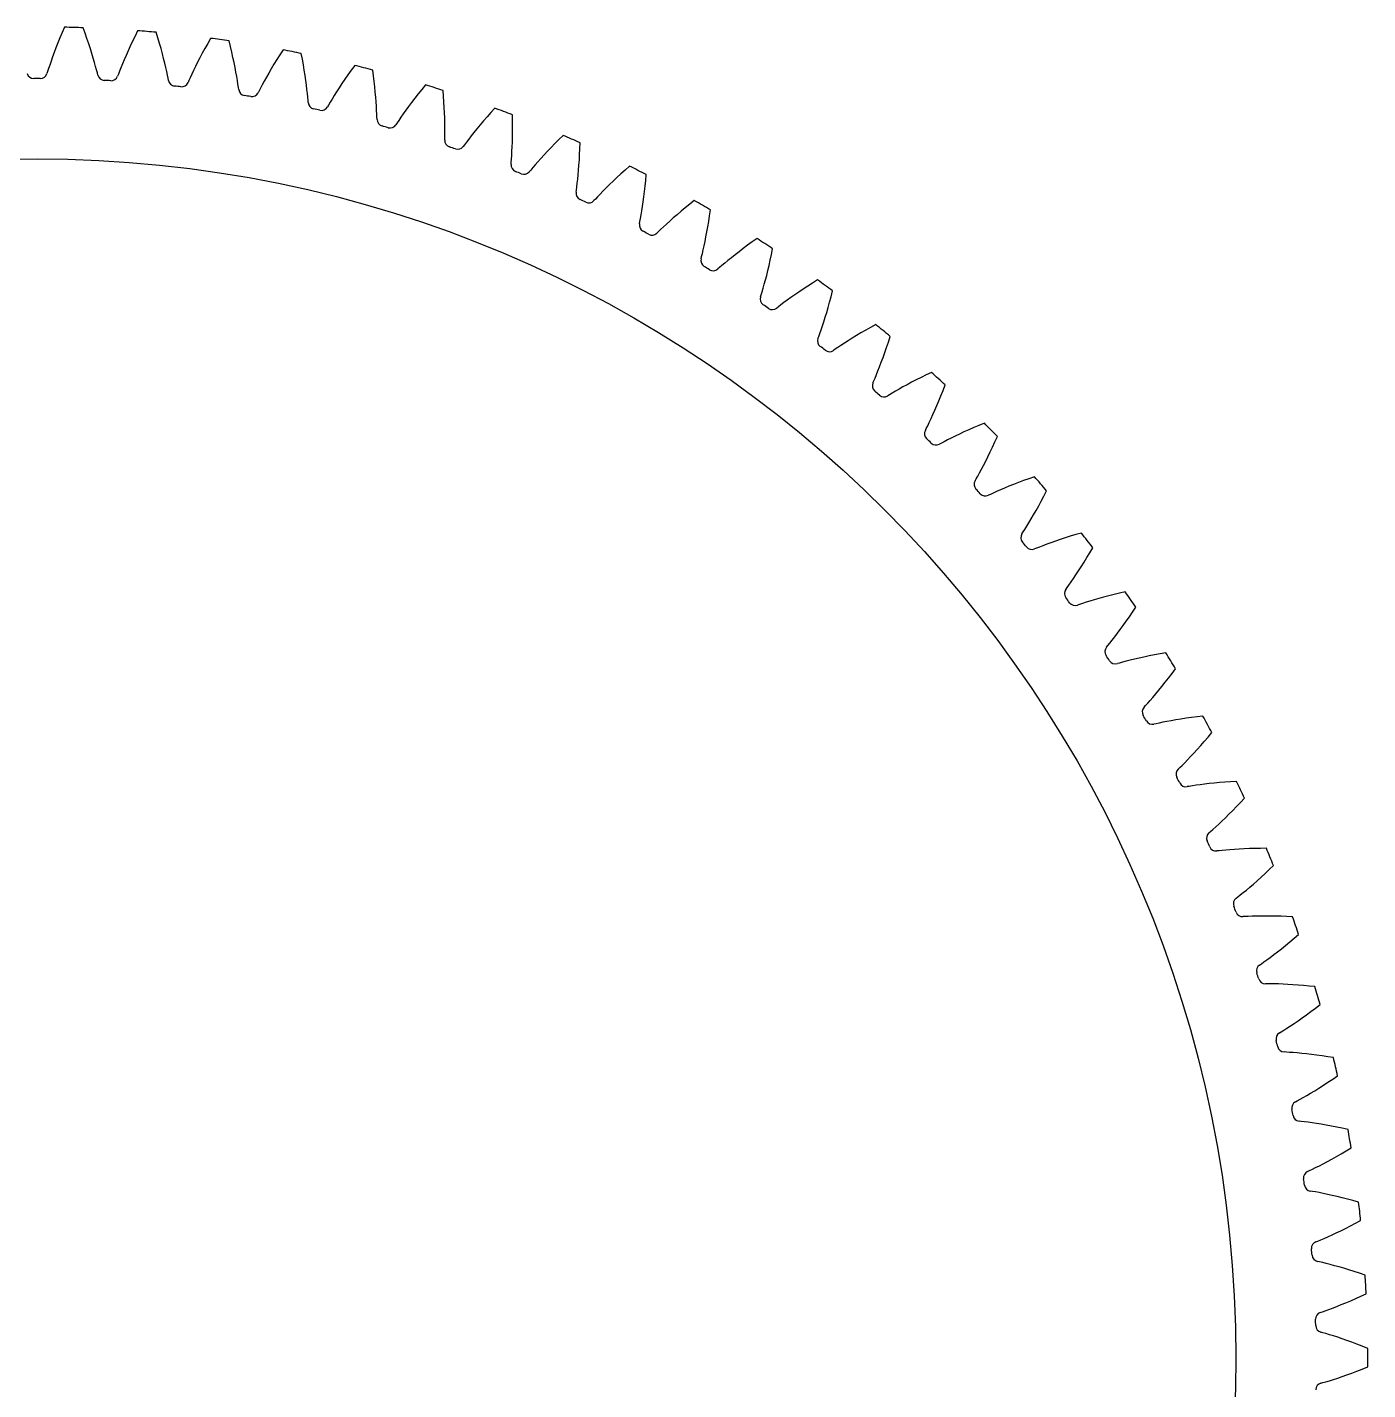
# Model space of a CAD drawing. Header units: millimetres. Extents: x -58 to 58, y -58 to 58.
# Drawn here: x -0.4 to 58, y -1.4 to 58 of the extents above; entities that cross this region are included whole.
import ezdxf

# ---------------------------------------------------------------- set-up
doc = ezdxf.new("R2010")
doc.units = ezdxf.units.MM

msp = doc.modelspace()

# ---------------------------------------------------------------- linework, layer by layer
at = {"layer": 'bore'}
msp.add_circle((0, 0), 52.25, dxfattribs=at)
at = {"layer": 'thin_ring_external'}
for p, q in [((1.090875, 57.75271), (0.995213, 57.524428)), ((1.192598, 57.987738), (1.090875, 57.75271)), ((2.092248, 57.725107), (2.003628, 57.965382)), ((2.17519, 57.491902), (2.092248, 57.725107)), ((4.270686, 57.604919), (4.162594, 57.382254)), ((4.385202, 57.833987), (4.270686, 57.604919)), ((5.269018, 57.522195), (5.193768, 57.766987)), ((0.822066, 57.090478), (0.744636, 56.886317)), ((0.905605, 57.303458), (0.822066, 57.090478)), ((0.995213, 57.524428), (0.905605, 57.303458)), ((2.252489, 57.266332), (2.17519, 57.491902)), ((2.324169, 57.049072), (2.252489, 57.266332)), ((2.390234, 56.840956), (2.324169, 57.049072)), ((4.060949, 57.166556), (3.965804, 56.958501)), ((4.162594, 57.382254), (4.060949, 57.166556)), ((5.338987, 57.284775), (5.269018, 57.522195)), ((5.403743, 57.055289), (5.338987, 57.284775)), ((5.463346, 56.834411), (5.403743, 57.055289)), ((7.317333, 57.065812), (7.20396, 56.856041)), ((7.437527, 57.282184), (7.317333, 57.065812)), ((7.564488, 57.504596), (7.437527, 57.282184)), ((8.429786, 57.14459), (8.368135, 57.393156)), ((8.48657, 56.903677), (8.429786, 57.14459)), ((0.608541, 56.509024), (0.550347, 56.339274)), ((0.673406, 56.692032), (0.608541, 56.509024)), ((0.744636, 56.886317), (0.673406, 56.692032)), ((2.450653, 56.643042), (2.390234, 56.840956)), ((2.505339, 56.456739), (2.450653, 56.643042)), ((2.554093, 56.284041), (2.505339, 56.456739)), ((3.795421, 56.56885), (3.720572, 56.389693)), ((3.877245, 56.758915), (3.795421, 56.56885)), ((3.965804, 56.958501), (3.877245, 56.758915)), ((5.517846, 56.622971), (5.463346, 56.834411)), ((5.56727, 56.42203), (5.517846, 56.622971)), ((5.61161, 56.232997), (5.56727, 56.42203)), ((6.998079, 56.459139), (6.905909, 56.273869)), ((7.097498, 56.653543), (6.998079, 56.459139)), ((7.20396, 56.856041), (7.097498, 56.653543)), ((8.538585, 56.670972), (8.48657, 56.903677)), ((8.58593, 56.447145), (8.538585, 56.670972)), ((8.628699, 56.233025), (8.58593, 56.447145)), ((10.449849, 56.576063), (10.325093, 56.372856)), ((10.581781, 56.785486), (10.449849, 56.576063)), ((10.7208, 57.000565), (10.581781, 56.785486)), ((11.564953, 56.593439), (11.517089, 56.845023)), ((11.608379, 56.349763), (11.564953, 56.593439)), ((0.457111, 56.054549), (0.427177, 55.964737)), ((0.499421, 56.185865), (0.457111, 56.054549)), ((0.550347, 56.339274), (0.499421, 56.185865)), ((2.59649, 56.12806), (2.554093, 56.284041)), ((2.631503, 55.994612), (2.59649, 56.12806)), ((2.656444, 55.903287), (2.631503, 55.994612)), ((3.544336, 55.94425), (3.5095, 55.856223)), ((3.593817, 56.073036), (3.544336, 55.94425)), ((3.653116, 56.223406), (3.593817, 56.073036)), ((3.720572, 56.389693), (3.653116, 56.223406)), ((5.650777, 56.057875), (5.61161, 56.232997)), ((5.684517, 55.899796), (5.650777, 56.057875)), ((5.712125, 55.764621), (5.684517, 55.899796)), ((6.74479, 55.93679), (6.677297, 55.789915)), ((6.821305, 56.099108), (6.74479, 55.93679)), ((6.905909, 56.273869), (6.821305, 56.099108)), ((8.66698, 56.029666), (8.628699, 56.233025)), ((8.700839, 55.838477), (8.66698, 56.029666)), ((8.730299, 55.661464), (8.700839, 55.838477)), ((10.097661, 55.987898), (9.995424, 55.807987)), ((10.207637, 56.17653), (10.097661, 55.987898)), ((10.325093, 56.372856), (10.207637, 56.17653)), ((11.647497, 56.114546), (11.608379, 56.349763)), ((11.682439, 55.888452), (11.647497, 56.114546)), ((11.713348, 55.6723), (11.682439, 55.888452)), ((13.55063, 55.914495), (13.414869, 55.718469)), ((13.693898, 56.116331), (13.55063, 55.914495)), ((13.844555, 56.323426), (13.693898, 56.116331)), ((14.664998, 55.870415), (14.631065, 56.124254)), ((14.694935, 55.624717), (14.664998, 55.870415)), ((5.731997, 55.672062), (5.712125, 55.764621)), ((6.620797, 55.66405), (6.581165, 55.578076)), ((6.677297, 55.789915), (6.620797, 55.66405)), ((8.75528, 55.501766), (8.730299, 55.661464)), ((8.775399, 55.365276), (8.75528, 55.501766)), ((8.790142, 55.271762), (8.775399, 55.365276)), ((9.740499, 55.337361), (9.677152, 55.2148)), ((9.815981, 55.480295), (9.740499, 55.337361)), ((9.901321, 55.638152), (9.815981, 55.480295)), ((9.995424, 55.807987), (9.901321, 55.638152)), ((11.740368, 55.467141), (11.713348, 55.6723)), ((11.763643, 55.274378), (11.740368, 55.467141)), ((11.783307, 55.09601), (11.763643, 55.274378)), ((13.166575, 55.346624), (13.054583, 55.172618)), ((13.286777, 55.528911), (13.166575, 55.346624)), ((13.414869, 55.718469), (13.286777, 55.528911)), ((14.721035, 55.387703), (14.694935, 55.624717)), ((14.743469, 55.160027), (14.721035, 55.387703)), ((16.764427, 55.276753), (16.610258, 55.083115)), ((16.926263, 55.475234), (16.764427, 55.276753)), ((17.720505, 54.977715), (17.700608, 55.233038)), ((9.677152, 55.2148), (9.632844, 55.13114)), ((11.799453, 54.935178), (11.783307, 55.09601)), ((11.812023, 54.797787), (11.799453, 54.935178)), ((11.821592, 54.703603), (11.812023, 54.797787)), ((12.77412, 54.71675), (12.704117, 54.597864)), ((12.857361, 54.855309), (12.77412, 54.71675)), ((12.951267, 55.008225), (12.857361, 54.855309)), ((13.054583, 55.172618), (12.951267, 55.008225)), ((14.762424, 54.9425), (14.743469, 55.160027)), ((14.778101, 54.736164), (14.762424, 54.9425)), ((14.790722, 54.542412), (14.778101, 54.736164)), ((16.325564, 54.712653), (16.195504, 54.537264)), ((16.463905, 54.894866), (16.325564, 54.712653)), ((16.610258, 55.083115), (16.463905, 54.894866)), ((17.736862, 54.730741), (17.720505, 54.977715)), ((17.749866, 54.492649), (17.736862, 54.730741)), ((12.704117, 54.597864), (12.655267, 54.516772)), ((14.80053, 54.363232), (14.790722, 54.542412)), ((14.807791, 54.201755), (14.80053, 54.363232)), ((14.812774, 54.06388), (14.807791, 54.201755)), ((14.81714, 53.969312), (14.812774, 54.06388)), ((15.859693, 54.063729), (15.768946, 53.929966)), ((15.961881, 54.21124), (15.859693, 54.063729)), ((16.074096, 54.369692), (15.961881, 54.21124)), ((16.195504, 54.537264), (16.074096, 54.369692)), ((17.759724, 54.264082), (17.749866, 54.492649)), ((17.766667, 54.045842), (17.759724, 54.264082)), ((17.770953, 53.838956), (17.766667, 54.045842)), ((19.619441, 54.084451), (19.46294, 53.904549)), ((19.784043, 54.269302), (19.619441, 54.084451)), ((19.956567, 54.458566), (19.784043, 54.269302)), ((20.722196, 53.918049), (20.716394, 54.174081)), ((15.6925, 53.815117), (15.639257, 53.736839)), ((15.768946, 53.929966), (15.6925, 53.815117)), ((17.772882, 53.644802), (17.770953, 53.838956)), ((17.771159, 53.303722), (17.772805, 53.465354)), ((17.772805, 53.465354), (17.772882, 53.644802)), ((19.175247, 53.562276), (19.044792, 53.401647)), ((19.314772, 53.730234), (19.175247, 53.562276)), ((19.46294, 53.904549), (19.314772, 53.730234)), ((20.724922, 53.670549), (20.722196, 53.918049)), ((20.724791, 53.432102), (20.724922, 53.670549)), ((17.767689, 53.071117), (17.768539, 53.165782)), ((17.768539, 53.165782), (17.771159, 53.303722)), ((18.633225, 52.868935), (18.575752, 52.793709)), ((18.715882, 52.979398), (18.633225, 52.868935)), ((18.81386, 53.107959), (18.715882, 52.979398)), ((18.924019, 53.249617), (18.81386, 53.107959)), ((19.044792, 53.401647), (18.924019, 53.249617)), ((20.709836, 52.77824), (20.716953, 52.985049)), ((20.716953, 52.985049), (20.722043, 53.20334)), ((20.722043, 53.20334), (20.724791, 53.432102)), ((22.56904, 52.921533), (22.402866, 52.750527)), ((22.743575, 53.097036), (22.56904, 52.921533)), ((22.926264, 53.276509), (22.743575, 53.097036)), ((23.660954, 52.694636), (23.669265, 52.950598)), ((20.680557, 52.243808), (20.691104, 52.405104)), ((20.691104, 52.405104), (20.701066, 52.584275)), ((20.701066, 52.584275), (20.709836, 52.77824)), ((21.95765, 52.271422), (21.828685, 52.126276)), ((22.096755, 52.424621), (21.95765, 52.271422)), ((22.245321, 52.584638), (22.096755, 52.424621)), ((22.402866, 52.750527), (22.245321, 52.584638)), ((23.636775, 52.209284), (23.650042, 52.447362)), ((23.650042, 52.447362), (23.660954, 52.694636)), ((20.664278, 52.011747), (20.670342, 52.106222)), ((20.670342, 52.106222), (20.680557, 52.243808)), ((21.517362, 51.762192), (21.455832, 51.690246)), ((21.605979, 51.867934), (21.517362, 51.762192)), ((21.71089, 51.990902), (21.605979, 51.867934)), ((21.828685, 52.126276), (21.71089, 51.990902)), ((23.585824, 51.557239), (23.604322, 51.763341)), ((23.604322, 51.763341), (23.62143, 51.98102)), ((23.62143, 51.98102), (23.636775, 52.209284)), ((25.634037, 51.763516), (25.450098, 51.597895)), ((25.826334, 51.932653), (25.634037, 51.763516)), ((23.527148, 51.025231), (23.546564, 51.185701)), ((23.546564, 51.185701), (23.566382, 51.364052)), ((23.566382, 51.364052), (23.585824, 51.557239)), ((24.951157, 51.127755), (24.803823, 50.982451)), ((25.108311, 51.279344), (24.951157, 51.127755)), ((25.274756, 51.436302), (25.108311, 51.279344)), ((25.450098, 51.597895), (25.274756, 51.436302)), ((26.503338, 51.064894), (26.527855, 51.311191)), ((26.527855, 51.311191), (26.550254, 51.566307)), ((23.49811, 50.794419), (23.509369, 50.888416)), ((23.509369, 50.888416), (23.527148, 51.025231)), ((24.336152, 50.498248), (24.270751, 50.429801)), ((24.430459, 50.598948), (24.336152, 50.498248)), ((24.541985, 50.715951), (24.430459, 50.598948)), ((24.667058, 50.84463), (24.541985, 50.715951)), ((24.803823, 50.982451), (24.667058, 50.84463)), ((26.420006, 50.38443), (26.449079, 50.600836)), ((26.449079, 50.600836), (26.476976, 50.827908)), ((26.476976, 50.827908), (26.503338, 51.064894)), ((26.330515, 49.810849), (26.360127, 49.987837)), ((26.360127, 49.987837), (26.390182, 50.17966)), ((26.390182, 50.17966), (26.420006, 50.38443)), ((28.069888, 49.965867), (27.895049, 49.818316)), ((28.253865, 50.117555), (28.069888, 49.965867)), ((28.446648, 50.272793), (28.253865, 50.117555)), ((28.647971, 50.431079), (28.446648, 50.272793)), ((29.314192, 49.771916), (29.35061, 50.02541)), ((26.26058, 49.422831), (26.277, 49.516065)), ((26.277, 49.516065), (26.302288, 49.651692)), ((26.302288, 49.651692), (26.330515, 49.810849)), ((27.430519, 49.40857), (27.298546, 49.286976)), ((27.574668, 49.538648), (27.430519, 49.40857)), ((27.729782, 49.675615), (27.574668, 49.538648)), ((27.895049, 49.818316), (27.729782, 49.675615)), ((29.196403, 49.066979), (29.236766, 49.292169)), ((29.236766, 49.292169), (29.276144, 49.527343)), ((29.276144, 49.527343), (29.314192, 49.771916)), ((27.081033, 49.080944), (27.011961, 49.016203)), ((27.180744, 49.176295), (27.081033, 49.080944)), ((27.298546, 49.286976), (27.180744, 49.176295)), ((29.114394, 48.649687), (29.155453, 48.852503)), ((29.155453, 48.852503), (29.196403, 49.066979)), ((31.382605, 48.776348), (31.172868, 48.629392)), ((28.964827, 47.993334), (28.997549, 48.127363)), ((28.997549, 48.127363), (29.0345, 48.284723)), ((29.0345, 48.284723), (29.073818, 48.459811)), ((29.073818, 48.459811), (29.114394, 48.649687)), ((30.59707, 48.205992), (30.424193, 48.072611)), ((30.779772, 48.343688), (30.59707, 48.205992)), ((30.971826, 48.485011), (30.779772, 48.343688)), ((31.172868, 48.629392), (30.971826, 48.485011)), ((32.011502, 48.081485), (32.06183, 48.332588)), ((28.943296, 47.901146), (28.964827, 47.993334)), ((29.74367, 47.514581), (29.671137, 47.453744)), ((29.848483, 47.604296), (29.74367, 47.514581)), ((29.972203, 47.708319), (29.848483, 47.604296)), ((30.110673, 47.822458), (29.972203, 47.708319)), ((30.261769, 47.944398), (30.110673, 47.822458)), ((30.424193, 48.072611), (30.261769, 47.944398)), ((31.855059, 47.384107), (31.907766, 47.606732)), ((31.907766, 47.606732), (31.960039, 47.839379)), ((31.960039, 47.839379), (32.011502, 48.081485)), ((31.699212, 46.784614), (31.750186, 46.971966)), ((31.750186, 46.971966), (31.802356, 47.172213)), ((31.802356, 47.172213), (31.855059, 47.384107)), ((34.021931, 46.973484), (33.804416, 46.838306)), ((31.538113, 46.233988), (31.56469, 46.32485)), ((31.56469, 46.32485), (31.604745, 46.456872)), ((31.604745, 46.456872), (31.650309, 46.611958)), ((31.650309, 46.611958), (31.699212, 46.784614)), ((33.026207, 46.323613), (32.856967, 46.204542)), ((33.206169, 46.447268), (33.026207, 46.323613)), ((33.396179, 46.57469), (33.206169, 46.447268)), ((33.595727, 46.705218), (33.396179, 46.57469)), ((33.804416, 46.838306), (33.595727, 46.705218)), ((34.611594, 46.245032), (34.675678, 46.492982)), ((32.315977, 45.803919), (32.240202, 45.74717)), ((32.425572, 45.887723), (32.315977, 45.803919)), ((32.554835, 45.984773), (32.425572, 45.887723)), ((32.699383, 46.091111), (32.554835, 45.984773)), ((32.856967, 46.204542), (32.699383, 46.091111)), ((34.416972, 45.557332), (34.481863, 45.776715)), ((34.481863, 45.776715), (34.546872, 46.006129)), ((34.546872, 46.006129), (34.611594, 46.245032)), ((34.228337, 44.967334), (34.289555, 45.151594)), ((34.289555, 45.151594), (34.352676, 45.348662)), ((34.352676, 45.348662), (34.416972, 45.557332)), ((34.068692, 44.515678), (34.115959, 44.645293)), ((34.115959, 44.645293), (34.169997, 44.797633)), ((34.169997, 44.797633), (34.228337, 44.967334)), ((35.714422, 44.547485), (35.527922, 44.433932)), ((35.911162, 44.664246), (35.714422, 44.547485)), ((36.117598, 44.783584), (35.911162, 44.664246)), ((36.333302, 44.904973), (36.117598, 44.783584)), ((36.557933, 45.027964), (36.333302, 44.904973)), ((34.03715, 44.426418), (34.068692, 44.515678)), ((34.790141, 43.954152), (34.711355, 43.901663)), ((34.904186, 44.031791), (34.790141, 43.954152)), ((35.038599, 44.121573), (34.904186, 44.031791)), ((35.188785, 44.219787), (35.038599, 44.121573)), ((35.352379, 44.324364), (35.188785, 44.219787)), ((35.527922, 44.433932), (35.352379, 44.324364)), ((36.951239, 43.807675), (37.028788, 44.03316)), ((37.028788, 44.03316), (37.106572, 44.268135)), ((37.106572, 44.268135), (37.184218, 44.512177)), ((36.724787, 43.194097), (36.798668, 43.387389)), ((36.798668, 43.387389), (36.874362, 43.5922)), ((36.874362, 43.5922), (36.951239, 43.807675)), ((36.523564, 42.698129), (36.585912, 42.84726)), ((36.585912, 42.84726), (36.653511, 43.013489)), ((36.653511, 43.013489), (36.724787, 43.194097)), ((38.751845, 42.835265), (38.529781, 42.725943)), ((38.98291, 42.945695), (38.751845, 42.835265)), ((36.432817, 42.483927), (36.469228, 42.571314)), ((36.469228, 42.571314), (36.523564, 42.698129)), ((37.571321, 42.214168), (37.415952, 42.124377)), ((37.740427, 42.309575), (37.571321, 42.214168)), ((37.921739, 42.409306), (37.740427, 42.309575)), ((38.114212, 42.512413), (37.921739, 42.409306)), ((38.317085, 42.618159), (38.114212, 42.512413)), ((38.529781, 42.725943), (38.317085, 42.618159)), ((39.488859, 42.156796), (39.579831, 42.396191)), ((37.158648, 41.970897), (37.077091, 41.922828)), ((37.276798, 42.042136), (37.158648, 41.970897)), ((37.415952, 42.124377), (37.276798, 42.042136)), ((39.219765, 41.49468), (39.308396, 41.705593)), ((39.308396, 41.705593), (39.398248, 41.926463)), ((39.398248, 41.926463), (39.488859, 42.156796)), ((38.96737, 40.929014), (39.048487, 41.105421)), ((39.048487, 41.105421), (39.132904, 41.29435)), ((39.132904, 41.29435), (39.219765, 41.49468)), ((38.717839, 40.412414), (38.759009, 40.497662)), ((38.759009, 40.497662), (38.820248, 40.621291)), ((38.820248, 40.621291), (38.890716, 40.766762)), ((38.890716, 40.766762), (38.96737, 40.929014)), ((40.60664, 40.442641), (40.39825, 40.348232)), ((40.824951, 40.538545), (40.60664, 40.442641)), ((41.0527, 40.635468), (40.824951, 40.538545)), ((41.289497, 40.733002), (41.0527, 40.635468)), ((39.414306, 39.860178), (39.330225, 39.816675)), ((39.536201, 39.924801), (39.414306, 39.860178)), ((39.679675, 39.999251), (39.536201, 39.924801)), ((39.839753, 40.080347), (39.679675, 39.999251)), ((40.013858, 40.166293), (39.839753, 40.080347)), ((40.200389, 40.255885), (40.013858, 40.166293)), ((40.39825, 40.348232), (40.200389, 40.255885)), ((41.648058, 39.692437), (41.751219, 39.917429)), ((41.751219, 39.917429), (41.85524, 40.151449)), ((41.348295, 39.075901), (41.44606, 39.271142)), ((41.44606, 39.271142), (41.546175, 39.476852)), ((41.546175, 39.476852), (41.648058, 39.692437)), ((41.077411, 38.562455), (41.162887, 38.720239)), ((41.162887, 38.720239), (41.253598, 38.89191)), ((41.253598, 38.89191), (41.348295, 39.075901)), ((40.885276, 38.218169), (40.931079, 38.30102)), ((40.931079, 38.30102), (40.999036, 38.421088)), ((40.999036, 38.421088), (41.077411, 38.562455)), ((42.559599, 38.061515), (42.356952, 37.980207)), ((42.772874, 38.144301), (42.559599, 38.061515)), ((42.996137, 38.228033), (42.772874, 38.144301)), ((43.228879, 38.312263), (42.996137, 38.228033)), ((43.47069, 38.396603), (43.228879, 38.312263)), ((41.550264, 37.628406), (41.463914, 37.5896)), ((41.675534, 37.686215), (41.550264, 37.628406)), ((41.822891, 37.752649), (41.675534, 37.686215)), ((41.987194, 37.824803), (41.822891, 37.752649)), ((42.165769, 37.901027), (41.987194, 37.824803)), ((42.356952, 37.980207), (42.165769, 37.901027)), ((43.771383, 37.337867), (43.886783, 37.556834)), ((43.886783, 37.556834), (44.003537, 37.784768)), ((43.438112, 36.73878), (43.546484, 36.928338)), ((43.546484, 36.928338), (43.657779, 37.128221)), ((43.657779, 37.128221), (43.771383, 37.337867)), ((43.053311, 36.104201), (43.139355, 36.241036)), ((43.139355, 36.241036), (43.233393, 36.393872)), ((43.233393, 36.393872), (43.333423, 36.560285)), ((43.333423, 36.560285), (43.438112, 36.73878)), ((42.928546, 35.907857), (42.978843, 35.988059)), ((42.978843, 35.988059), (43.053311, 36.104201)), ((44.591697, 35.659206), (44.384878, 35.589185)), ((44.809208, 35.730118), (44.591697, 35.659206)), ((45.036744, 35.801424), (44.809208, 35.730118)), ((45.273774, 35.872704), (45.036744, 35.801424)), ((45.519863, 35.943596), (45.273774, 35.872704)), ((43.560036, 35.282356), (43.471679, 35.248367)), ((43.688299, 35.333177), (43.560036, 35.282356)), ((43.839092, 35.391392), (43.688299, 35.333177)), ((44.007121, 35.454386), (43.839092, 35.391392)), ((44.189624, 35.520658), (44.007121, 35.454386)), ((44.384878, 35.589185), (44.189624, 35.520658)), ((45.761777, 34.869902), (45.889063, 35.08218)), ((45.889063, 35.08218), (46.018197, 35.303336)), ((45.396009, 34.290084), (45.514658, 34.473385)), ((45.514658, 34.473385), (45.636796, 34.666833)), ((45.636796, 34.666833), (45.761777, 34.869902)), ((45.070286, 33.809555), (45.172601, 33.956977)), ((45.172601, 33.956977), (45.281646, 34.117627)), ((45.281646, 34.117627), (45.396009, 34.290084)), ((44.841443, 33.488494), (44.896082, 33.565804)), ((44.896082, 33.565804), (44.976835, 33.677667)), ((44.976835, 33.677667), (45.070286, 33.809555)), ((46.940577, 33.266086), (46.709459, 33.207423)), ((47.181173, 33.324201), (46.940577, 33.266086)), ((47.430794, 33.381429), (47.181173, 33.324201)), ((45.437516, 32.829156), (45.347421, 32.800086)), ((45.568385, 32.872834), (45.437516, 32.829156)), ((45.722156, 32.922654), (45.568385, 32.872834)), ((45.893399, 32.976295), (45.722156, 32.922654)), ((46.079276, 33.032413), (45.893399, 32.976295)), ((46.278009, 33.09008), (46.079276, 33.032413)), ((46.488371, 33.148602), (46.278009, 33.09008)), ((46.709459, 33.207423), (46.488371, 33.148602)), ((47.75198, 32.500982), (47.893101, 32.714689)), ((47.344607, 31.913737), (47.477215, 32.100163)), ((47.477215, 32.100163), (47.613193, 32.296039)), ((47.613193, 32.296039), (47.75198, 32.500982)), ((46.974621, 31.416957), (47.09235, 31.571356)), ((47.09235, 31.571356), (47.21604, 31.737251)), ((47.21604, 31.737251), (47.344607, 31.913737)), ((46.618158, 30.967428), (46.676973, 31.04161)), ((46.676973, 31.04161), (46.763765, 31.148854)), ((46.763765, 31.148854), (46.86434, 31.275394)), ((46.86434, 31.275394), (46.974621, 31.416957)), ((47.310081, 30.312657), (47.177005, 30.276254)), ((47.466363, 30.35393), (47.310081, 30.312657)), ((47.640301, 30.398057), (47.466363, 30.35393)), ((47.828987, 30.443849), (47.640301, 30.398057)), ((48.030595, 30.490482), (47.828987, 30.443849)), ((48.243861, 30.537326), (48.030595, 30.490482)), ((48.467854, 30.583879), (48.243861, 30.537326)), ((48.701853, 30.629721), (48.467854, 30.583879)), ((48.945285, 30.674494), (48.701853, 30.629721)), ((49.197679, 30.717883), (48.945285, 30.674494)), ((47.177005, 30.276254), (47.085445, 30.252191)), ((49.32001, 29.624094), (49.469876, 29.821081)), ((49.469876, 29.821081), (49.622555, 30.026689)), ((48.892677, 29.088032), (49.030771, 29.257168)), ((49.030771, 29.257168), (49.173448, 29.436006)), ((49.173448, 29.436006), (49.32001, 29.624094)), ((48.316108, 28.423144), (48.408676, 28.525444)), ((48.408676, 28.525444), (48.516069, 28.646251)), ((48.516069, 28.646251), (48.63398, 28.781524)), ((48.63398, 28.781524), (48.760037, 28.929203)), ((48.760037, 28.929203), (48.892677, 29.088032)), ((48.253295, 28.352314), (48.316108, 28.423144)), ((50.560751, 27.931629), (50.315223, 27.900334)), ((50.815153, 27.961049), (50.560751, 27.931629)), ((48.773218, 27.631405), (48.680472, 27.612422)), ((48.908097, 27.660421), (48.773218, 27.631405)), ((49.066416, 27.693022), (48.908097, 27.660421)), ((49.242521, 27.7275), (49.066416, 27.693022)), ((49.433443, 27.762829), (49.242521, 27.7275)), ((49.637314, 27.798284), (49.433443, 27.762829)), ((49.852837, 27.833309), (49.637314, 27.798284)), ((50.079053, 27.867452), (49.852837, 27.833309)), ((50.315223, 27.900334), (50.079053, 27.867452)), ((50.720343, 26.682453), (50.877043, 26.862181)), ((50.877043, 26.862181), (51.037533, 27.050613)), ((51.037533, 27.050613), (51.201307, 27.247498)), ((50.14564, 26.058683), (50.27964, 26.199193)), ((50.27964, 26.199193), (50.420829, 26.350475)), ((50.420829, 26.350475), (50.568031, 26.511747)), ((50.568031, 26.511747), (50.720343, 26.682453)), ((49.741889, 25.651096), (49.808508, 25.718357)), ((49.808508, 25.718357), (49.906571, 25.815403)), ((49.906571, 25.815403), (50.020456, 25.930111)), ((50.020456, 25.930111), (50.14564, 26.058683)), ((50.517456, 24.948012), (50.357582, 24.924182)), ((50.695193, 24.972736), (50.517456, 24.948012)), ((50.887771, 24.997494), (50.695193, 24.972736)), ((51.093285, 25.021665), (50.887771, 24.997494)), ((51.310411, 25.044764), (51.093285, 25.021665)), ((51.538165, 25.066393), (51.310411, 25.044764)), ((51.775787, 25.086215), (51.538165, 25.066393)), ((52.022667, 25.103937), (51.775787, 25.086215)), ((52.278302, 25.119297), (52.022667, 25.103937)), ((50.221309, 24.90264), (50.127658, 24.888795)), ((50.357582, 24.924182), (50.221309, 24.90264)), ((52.450191, 24.197994), (52.624562, 24.385558)), ((51.951717, 23.685809), (52.113201, 23.847866)), ((52.113201, 23.847866), (52.279564, 24.018689)), ((52.279564, 24.018689), (52.450191, 24.197994)), ((51.372932, 23.135222), (51.505009, 23.256702)), ((51.505009, 23.256702), (51.646546, 23.389617)), ((51.646546, 23.389617), (51.795854, 23.532891)), ((51.795854, 23.532891), (51.951717, 23.685809)), ((51.079418, 22.871976), (51.149641, 22.935465)), ((51.149641, 22.935465), (51.252902, 23.026962)), ((51.252902, 23.026962), (51.372932, 23.135222)), ((51.51688, 22.098246), (51.422608, 22.089581)), ((51.654132, 22.112248), (51.51688, 22.098246)), ((51.815076, 22.127235), (51.654132, 22.112248)), ((51.993905, 22.142131), (51.815076, 22.127235)), ((52.187555, 22.156242), (51.993905, 22.142131)), ((52.394089, 22.169055), (52.187555, 22.156242)), ((52.612157, 22.180158), (52.394089, 22.169055)), ((52.840756, 22.189208), (52.612157, 22.180158)), ((53.079109, 22.19591), (52.840756, 22.189208)), ((53.326591, 22.200005), (53.079109, 22.19591)), ((53.582685, 22.201259), (53.326591, 22.200005)), ((53.70356, 21.271886), (53.887998, 21.44956)), ((53.013578, 20.643839), (53.177627, 20.787939)), ((53.177627, 20.787939), (53.347794, 20.940854)), ((53.347794, 20.940854), (53.523314, 21.102253)), ((53.523314, 21.102253), (53.70356, 21.271886)), ((52.443579, 20.168588), (52.569391, 20.270071)), ((52.569391, 20.270071), (52.707959, 20.384092)), ((52.707959, 20.384092), (52.856604, 20.509008)), ((52.856604, 20.509008), (53.013578, 20.643839)), ((52.261821, 20.023394), (52.335435, 20.082919)), ((52.335435, 20.082919), (52.443579, 20.168588)), ((52.655995, 19.226741), (52.561389, 19.223282)), ((52.79381, 19.233161), (52.655995, 19.226741)), ((52.955336, 19.239259), (52.79381, 19.233161)), ((53.134714, 19.244281), (52.955336, 19.239259)), ((53.328847, 19.247703), (53.134714, 19.244281)), ((53.535773, 19.249119), (53.328847, 19.247703)), ((53.754121, 19.248192), (53.535773, 19.249119)), ((53.982872, 19.244635), (53.754121, 19.248192)), ((54.221233, 19.238197), (53.982872, 19.244635)), ((54.468564, 19.228652), (54.221233, 19.238197)), ((54.724338, 19.215797), (54.468564, 19.228652)), ((54.793832, 18.281176), (54.987779, 18.44842)), ((54.0703, 17.692093), (54.242039, 17.826937)), ((54.242039, 17.826937), (54.420371, 17.970245)), ((54.420371, 17.970245), (54.604516, 18.12173)), ((54.604516, 18.12173), (54.793832, 18.281176)), ((53.362287, 17.169382), (53.474986, 17.248963)), ((53.474986, 17.248963), (53.606198, 17.343362)), ((53.606198, 17.343362), (53.750837, 17.449575)), ((53.750837, 17.449575), (53.906137, 17.566113)), ((53.906137, 17.566113), (54.0703, 17.692093)), ((53.285506, 17.114003), (53.362287, 17.169382)), ((53.635196, 16.296844), (53.540543, 16.298603)), ((53.773156, 16.295663), (53.635196, 16.296844)), ((53.934772, 16.292854), (53.773156, 16.295663)), ((54.114154, 16.287986), (53.934772, 16.292854)), ((54.308181, 16.280709), (54.114154, 16.287986)), ((54.51487, 16.270723), (54.308181, 16.280709)), ((54.732836, 16.25777), (54.51487, 16.270723)), ((54.961044, 16.241617), (54.732836, 16.25777)), ((55.198688, 16.222057), (54.961044, 16.241617)), ((55.445117, 16.198902), (55.198688, 16.222057)), ((55.699795, 16.171977), (55.445117, 16.198902)), ((55.141719, 14.811794), (55.327675, 14.945061)), ((55.327675, 14.945061), (55.519885, 15.086172)), ((55.519885, 15.086172), (55.717698, 15.234947)), ((55.717698, 15.234947), (55.920563, 15.391253)), ((54.22708, 14.203701), (54.343992, 14.276954)), ((54.343992, 14.276954), (54.480205, 14.363981)), ((54.480205, 14.363981), (54.630475, 14.462065)), ((54.630475, 14.462065), (54.791959, 14.569871)), ((54.791959, 14.569871), (54.962813, 14.686616)), ((54.962813, 14.686616), (55.141719, 14.811794)), ((54.147365, 14.152636), (54.22708, 14.203701)), ((54.451508, 13.317455), (54.357096, 13.324425)), ((54.589194, 13.308675), (54.451508, 13.317455)), ((54.750409, 13.296968), (54.589194, 13.308675)), ((54.929251, 13.282226), (54.750409, 13.296968)), ((55.122582, 13.264271), (54.929251, 13.282226)), ((55.328408, 13.242914), (55.122582, 13.264271)), ((55.545329, 13.217973), (55.328408, 13.242914)), ((55.772301, 13.189273), (55.545329, 13.217973)), ((56.008506, 13.156652), (55.772301, 13.189273)), ((56.253286, 13.119957), (56.008506, 13.156652)), ((56.506094, 13.079043), (56.253286, 13.119957)), ((56.066951, 11.87449), (56.266643, 12.004798)), ((56.266643, 12.004798), (56.472351, 12.14245)), ((56.472351, 12.14245), (56.683518, 12.287343)), ((55.047957, 11.261586), (55.188757, 11.340977)), ((55.188757, 11.340977), (55.344203, 11.430634)), ((55.344203, 11.430634), (55.51138, 11.529381)), ((55.51138, 11.529381), (55.688406, 11.636536)), ((55.688406, 11.636536), (55.873936, 11.751669)), ((55.873936, 11.751669), (56.066951, 11.87449)), ((54.84478, 11.148288), (54.927188, 11.194885)), ((54.927188, 11.194885), (55.047957, 11.261586)), ((55.102453, 10.297621), (55.008569, 10.309782)), ((55.239446, 10.28127), (55.102453, 10.297621)), ((55.399772, 10.260699), (55.239446, 10.28127)), ((55.57753, 10.236127), (55.399772, 10.260699)), ((55.769579, 10.20755), (55.57753, 10.236127)), ((55.973915, 10.174887), (55.769579, 10.20755)), ((56.189133, 10.138034), (55.973915, 10.174887)), ((56.414179, 10.096875), (56.189133, 10.138034)), ((56.648229, 10.051291), (56.414179, 10.096875)), ((56.890615, 10.001167), (56.648229, 10.051291)), ((57.140785, 9.946389), (56.890615, 10.001167)), ((56.84252, 8.886965), (57.055499, 9.013076)), ((57.055499, 9.013076), (57.274327, 9.146117)), ((55.729703, 8.283531), (55.889851, 8.364489)), ((55.889851, 8.364489), (56.062215, 8.453876)), ((56.062215, 8.453876), (56.244875, 8.551117)), ((56.244875, 8.551117), (56.436465, 8.655854)), ((56.436465, 8.655854), (56.635953, 8.767856)), ((56.635953, 8.767856), (56.84252, 8.886965)), ((55.375633, 8.110084), (55.460483, 8.15207)), ((55.460483, 8.15207), (55.584743, 8.212016)), ((55.584743, 8.212016), (55.729703, 8.283531)), ((55.586054, 7.246514), (55.492982, 7.263827)), ((55.721938, 7.222641), (55.586054, 7.246514)), ((55.880887, 7.193269), (55.721938, 7.222641)), ((56.057022, 7.158942), (55.880887, 7.193269)), ((56.247204, 7.119829), (56.057022, 7.158942)), ((56.449432, 7.075959), (56.247204, 7.119829)), ((56.662292, 7.027306), (56.449432, 7.075959)), ((56.884729, 6.973812), (56.662292, 7.027306)), ((57.115912, 6.915404), (56.884729, 6.973812)), ((57.35517, 6.852004), (57.115912, 6.915404)), ((57.601942, 6.783527), (57.35517, 6.852004)), ((57.465371, 5.856331), (57.691196, 5.977114)), ((56.265764, 5.272941), (56.44279, 5.352697)), ((56.44279, 5.352697), (56.63053, 5.439728)), ((56.63053, 5.439728), (56.827599, 5.533752)), ((56.827599, 5.533752), (57.032954, 5.634594)), ((57.032954, 5.634594), (57.245769, 5.742143)), ((57.245769, 5.742143), (57.465371, 5.856331)), ((55.738313, 5.047249), (55.825346, 5.084497)), ((55.825346, 5.084497), (55.95272, 5.137508)), ((55.95272, 5.137508), (56.101399, 5.200928)), ((56.101399, 5.200928), (56.265764, 5.272941)), ((55.900842, 4.173399), (55.808865, 4.195813)), ((56.035204, 4.142076), (55.900842, 4.173399)), ((56.192294, 4.103993), (56.035204, 4.142076)), ((56.36627, 4.060016), (56.192294, 4.103993)), ((56.554009, 4.010485), (56.36627, 4.060016)), ((56.753513, 3.955542), (56.554009, 4.010485)), ((56.96337, 3.895236), (56.753513, 3.955542)), ((57.182522, 3.82957), (56.96337, 3.895236)), ((57.410137, 3.758516), (57.182522, 3.82957)), ((57.645539, 3.682031), (57.410137, 3.758516)), ((57.888164, 3.600065), (57.645539, 3.682031)), ((56.844199, 2.311819), (57.046149, 2.394844)), ((57.046149, 2.394844), (57.256747, 2.48422)), ((57.256747, 2.48422), (57.475164, 2.579883)), ((57.475164, 2.579883), (57.700723, 2.681799)), ((57.700723, 2.681799), (57.932859, 2.789959)), ((55.931717, 1.969086), (56.02067, 2.001483)), ((56.02067, 2.001483), (56.150771, 2.047396)), ((56.150771, 2.047396), (56.302718, 2.10253)), ((56.302718, 2.10253), (56.4708, 2.165379)), ((56.4708, 2.165379), (56.651951, 2.235262)), ((56.651951, 2.235262), (56.844199, 2.311819)), ((56.045861, 1.087609), (55.955258, 1.115057)), ((56.178293, 1.048933), (56.045861, 1.087609)), ((56.333047, 1.002254), (56.178293, 1.048933)), ((56.504336, 0.948759), (56.333047, 1.002254)), ((56.689062, 0.888961), (56.504336, 0.948759)), ((56.885235, 0.823111), (56.689062, 0.888961)), ((57.091452, 0.751337), (56.885235, 0.823111)), ((57.306654, 0.673698), (57.091452, 0.751337)), ((57.530009, 0.590213), (57.306654, 0.673698)), ((57.76084, 0.500877), (57.530009, 0.590213)), ((57.998581, 0.405669), (57.76084, 0.500877)), ((57.306654, -0.673698), (57.530009, -0.590213)), ((57.530009, -0.590213), (57.76084, -0.500877)), ((57.76084, -0.500877), (57.998581, -0.405669)), ((55.955258, -1.115057), (56.045861, -1.087609)), ((56.045861, -1.087609), (56.178293, -1.048933)), ((56.178293, -1.048933), (56.333047, -1.002254)), ((56.333047, -1.002254), (56.504336, -0.948759)), ((56.504336, -0.948759), (56.689062, -0.888961)), ((56.689062, -0.888961), (56.885235, -0.823111)), ((56.885235, -0.823111), (57.091452, -0.751337)), ((57.091452, -0.751337), (57.306654, -0.673698))]:
    msp.add_line(p, q, dxfattribs=at)
for centre, radius, start, end in [((0, 0), 58, 88.020306, 88.821799), ((0, 0), 58, 84.862411, 85.663904), ((0, 0), 58, 81.704517, 82.50601), ((0, 0), 58, 78.546622, 79.348115), ((-0.139497, 56.049826), 0.3, 196.477133, 270.142598), ((0.139497, 56.049826), 0.3, 269.857402, 343.522867), ((2.948374, 55.9724), 0.3, 193.319238, 266.984703), ((3.226945, 55.957031), 0.3, 266.699508, 340.364972), ((0, 0), 58, 75.388727, 76.19022), ((0, 0), 55.75, 89.857402, 90.142598), ((0, 0), 55.75, 86.699508, 86.984703), ((6.027291, 55.724988), 0.3, 190.161343, 263.826808), ((0, 0), 55.75, 83.541613, 83.826808), ((6.304592, 55.694296), 0.3, 263.541613, 337.207078), ((9.087904, 55.30834), 0.3, 187.003449, 260.668913), ((0, 0), 58, 72.230832, 73.032326), ((0, 0), 55.75, 80.383718, 80.668913), ((9.363093, 55.262419), 0.3, 260.383718, 334.049183), ((12.120916, 54.723723), 0.3, 183.845554, 257.511019), ((0, 0), 55.75, 77.225823, 77.511019), ((12.393158, 54.662712), 0.3, 257.225823, 330.891288), ((0, 0), 58, 69.072938, 69.874431), ((15.117118, 53.972912), 0.3, 180.687659, 254.353124), ((0, 0), 55.75, 74.067929, 74.353124), ((15.385586, 53.896997), 0.3, 254.067929, 327.733393), ((18.06741, 53.058187), 0.3, 177.529764, 251.195229), ((0, 0), 58, 65.915043, 66.716536), ((0, 0), 55.75, 70.910034, 71.195229), ((18.331288, 52.967598), 0.3, 250.910034, 324.575499), ((20.962832, 51.982326), 0.3, 174.37187, 248.037335), ((0, 0), 55.75, 67.752139, 68.037335), ((21.221318, 51.877338), 0.3, 247.752139, 321.417604), ((0, 0), 58, 62.757148, 63.558641), ((23.79459, 50.748596), 0.3, 171.213975, 244.87944), ((0, 0), 55.75, 64.594244, 64.87944), ((24.0469, 50.629528), 0.3, 244.594244, 318.259709), ((0, 0), 58, 59.599253, 60.400747), ((26.554085, 49.360744), 0.3, 168.05608, 241.721545), ((0, 0), 55.75, 61.43635, 61.721545), ((26.799453, 49.227958), 0.3, 241.43635, 315.101815), ((0, 0), 58, 56.441359, 57.242852), ((29.232936, 47.822986), 0.3, 164.898185, 238.56365), ((0, 0), 55.75, 58.278455, 58.56365), ((29.470616, 47.676884), 0.3, 238.278455, 311.94392), ((0, 0), 58, 53.283464, 54.084957), ((31.823007, 46.13999), 0.3, 161.740291, 235.405756), ((0, 0), 55.75, 55.12056, 55.405756), ((32.052278, 45.981017), 0.3, 235.12056, 308.786025), ((0, 0), 58, 50.125569, 50.927062), ((34.316433, 44.316869), 0.3, 158.582396, 232.247861), ((0, 0), 55.75, 51.962665, 52.247861), ((34.536599, 44.145508), 0.3, 231.962665, 305.62813), ((0, 0), 58, 46.967674, 47.769168), ((36.705641, 42.35916), 0.3, 155.424501, 229.089966), ((0, 0), 55.75, 48.804771, 49.089966), ((36.916033, 42.17593), 0.3, 228.804771, 302.470236), ((38.983376, 40.272806), 0.3, 152.266607, 225.932071), ((0, 0), 58, 43.80978, 44.611273), ((0, 0), 55.75, 45.646876, 45.932071), ((39.183354, 40.078265), 0.3, 225.646876, 299.312341), ((41.142719, 38.064146), 0.3, 149.108712, 222.774177), ((0, 0), 58, 40.651885, 41.453378), ((0, 0), 55.75, 42.488981, 42.774177), ((41.331676, 37.858883), 0.3, 222.488981, 296.154446), ((43.177113, 35.739886), 0.3, 145.950817, 219.616282), ((0, 0), 58, 37.49399, 38.295483), ((0, 0), 55.75, 39.331087, 39.616282), ((43.354476, 35.524526), 0.3, 219.331087, 292.996551), ((45.080379, 33.307085), 0.3, 142.792922, 216.458387), ((0, 0), 58, 34.336096, 35.137589), ((0, 0), 55.75, 36.173192, 36.458387), ((45.245609, 33.082281), 0.3, 216.173192, 289.838657), ((46.846738, 30.773132), 0.3, 139.635028, 213.300492), ((0, 0), 55.75, 33.015297, 33.300492), ((46.999333, 30.539567), 0.3, 213.015297, 286.680762), ((0, 0), 58, 31.178201, 31.979694), ((48.470825, 28.145721), 0.3, 136.477133, 210.142598), ((0, 0), 55.75, 29.857402, 30.142598), ((0, 0), 58, 28.020306, 28.821799), ((48.610322, 27.904105), 0.3, 209.857402, 283.522867), ((49.947708, 25.432833), 0.3, 133.319238, 206.984703), ((0, 0), 55.75, 26.699508, 26.984703), ((50.073683, 25.1839), 0.3, 206.699508, 280.364972), ((0, 0), 58, 24.862411, 25.663904), ((51.272901, 22.642707), 0.3, 130.161343, 203.826808), ((0, 0), 55.75, 23.541613, 23.826808), ((51.384971, 22.387211), 0.3, 203.541613, 277.207078), ((0, 0), 58, 21.704517, 22.50601), ((52.44238, 19.783815), 0.3, 127.003449, 200.668913), ((0, 0), 55.75, 20.383718, 20.668913), ((52.540205, 19.522534), 0.3, 200.383718, 274.049183), ((0, 0), 58, 18.546622, 19.348115), ((53.452593, 16.86484), 0.3, 123.845554, 197.511019), ((0, 0), 55.75, 17.225823, 17.511019), ((53.535877, 16.598567), 0.3, 197.225823, 270.891288), ((0, 0), 58, 15.388727, 16.19022), ((54.300472, 13.894647), 0.3, 120.687659, 194.353124), ((0, 0), 55.75, 14.067929, 14.353124), ((54.368961, 13.62419), 0.3, 194.067929, 267.733393), ((0, 0), 58, 12.230832, 13.032326), ((54.983443, 10.882257), 0.3, 117.529764, 191.195229), ((0, 0), 55.75, 10.910034, 11.195229), ((55.036929, 10.608438), 0.3, 190.910034, 264.575499), ((0, 0), 58, 9.072938, 9.874431), ((55.49943, 7.836818), 0.3, 114.37187, 188.037335), ((0, 0), 55.75, 7.752139, 8.037335), ((55.537751, 7.560468), 0.3, 187.752139, 261.417604), ((0, 0), 58, 5.915043, 6.716536), ((55.846868, 4.767579), 0.3, 111.213975, 184.87944), ((0, 0), 55.75, 4.594244, 4.87944), ((55.869907, 4.489537), 0.3, 184.594244, 258.259709), ((0, 0), 58, 2.757148, 3.558641), ((56.024701, 1.68386), 0.3, 108.05608, 181.721545), ((0, 0), 55.75, 1.43635, 1.721545), ((56.032388, 1.404972), 0.3, 181.43635, 255.101815), ((0, 0), 58, 359.599253, 0.400747), ((56.032388, -1.404972), 0.3, 104.898185, 178.56365)]:
    msp.add_arc(centre, radius, start, end, dxfattribs=at)

doc.saveas('drawing.dxf')
